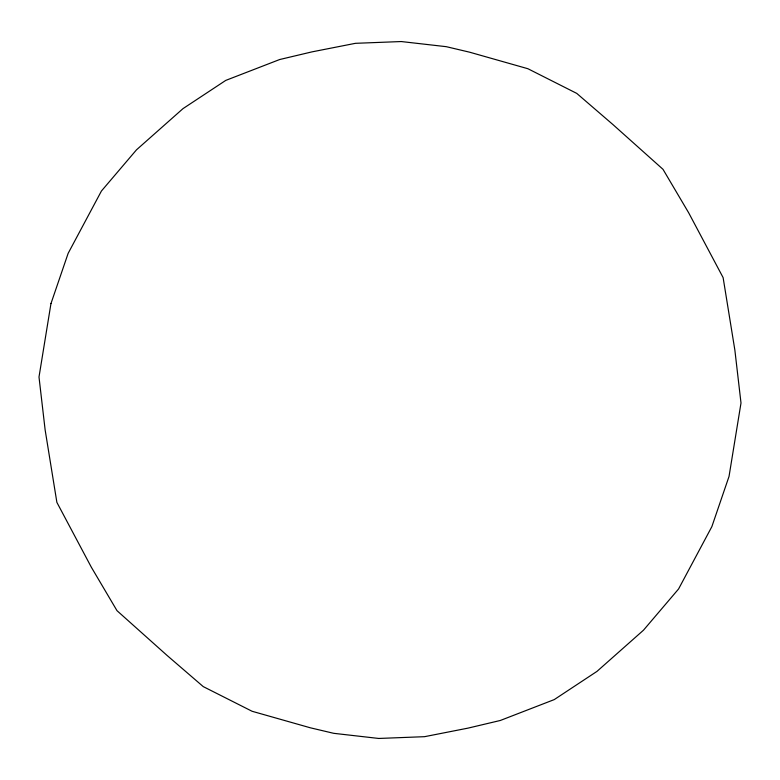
<?xml version="1.0" encoding="UTF-8"?>
<svg xmlns="http://www.w3.org/2000/svg" width="780" height="780" viewBox="0 0 780 780"><rect width="100%" height="100%" fill="white"/><g stroke="black" fill="none" stroke-linecap="round" stroke-linejoin="round"><path stroke-width="1.17" d="M50.963 303.586L39 377.003L45.133 429.887L56.882 502.388L91.338 567.226L117 610.682L167.095 655.463L203.239 686.605L252.115 711.282L310.381 727.808L333.703 733.317L378.739 738.455L424.544 736.681L468 728.13L500.311 720.476L554.239 699.601L596.983 671.385L643.5 630.182L678.571 588.978L711.857 526.646L729.037 476.414L741 402.997L734.867 350.113L723.118 277.612L688.662 212.774L663 169.319L612.904 124.537L576.761 93.395L527.885 68.718L469.619 52.192L446.296 46.683L401.261 41.545L355.456 43.319L312 51.87L279.689 59.524L225.761 80.398L183.017 108.615L136.5 149.819L101.429 191.022L68.143 253.354L50.963 303.586"/></g></svg>
